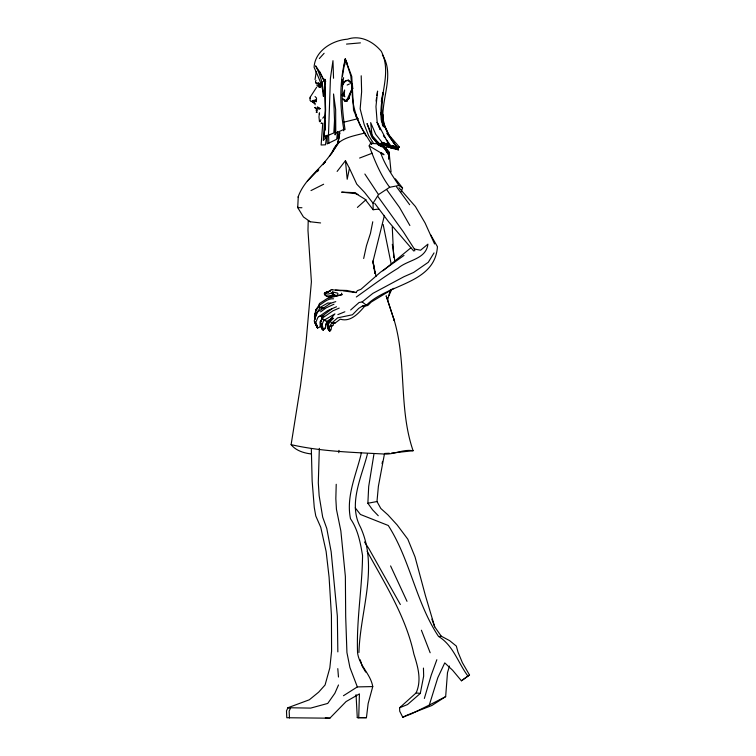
<?xml version="1.0" encoding="UTF-8"?>
<svg xmlns="http://www.w3.org/2000/svg" width="756" height="756" viewBox="0 0 756 756"><rect width="100%" height="100%" fill="white"/><g stroke="black" fill="none" stroke-linecap="round" stroke-linejoin="round"><path stroke-width="1.13" d="M361.292 452.674L360.914 454.942C355.745 475.637 346.012 496.975 350.491 518.748C357.985 529.606 360.414 542.789 362.549 555.556C362.2 588.045 356.331 620.194 357.56 652.749C359.232 665.79 370.61 673.908 372.755 686.58L368.144 703.562L366.433 717.699L358.722 717.756L359.431 693.895L346.097 701.559L329.843 718.2L286.789 717.737L286.486 710.905L287.932 707.729L309.327 699.791L318.645 692.175L325.071 685.002L329.824 667.907L331.582 651.124L331.421 615.204L329.077 577.055L326.129 551.502L320.761 527.319L315.772 515.961L314.26 507.38L312.152 481.024L311.33 448.951M324.305 293.895L328.709 291.315L330.145 291.315C328.747 291.183 322.443 292.818 325.467 294.339L324.305 293.791L325.203 295.464L329.077 297.099L333.15 296.172M335.777 133.065L335.655 109.611L333.547 93.98L335.069 134.87L335.777 133.065L343.81 129.456L345.048 129.597C342.459 112.464 340.795 94.869 343.611 77.66M327.263 135.173L327.187 143.914L336.685 139.265L337.545 131.45M378.265 515.743L372.547 509.799L367.87 503.26L368.692 486.524L373.908 454.337M325.732 81.327L324.768 79.285L325.59 109.998L324.239 137.157L328.473 135.239L330.429 78.114L332.971 60.669L333.538 78.255M319.325 448.346L318.304 482.744L319.145 495.709L322.68 517.095L326.781 528.472L331.166 551.823L337.346 616.121L337.847 651.889M336.222 484.284L335.834 498.658L336.439 509.308L340.861 530.995L345.369 576.412L345.69 616.754L346.928 652.532L349.924 667.501L357.342 686.911L372.755 686.58M315.762 313.003L314.685 317.189M322.765 123.124L321.12 145.001L325.496 144.802L326.696 135.466M342.137 84.209L342.345 79.493M336.514 306.756L332.149 308.637L322.094 316.235L321.376 320.279L320.572 320.941L320.544 325.874L322.869 329.881L325.496 328.123L325.959 323.71L327.121 322.812L328.387 320.043M325.647 326.346L325.741 324.286M298.233 197.477L298.27 196.551C304.885 178.104 323.105 167.681 332.753 150.907C338.234 137.696 352.882 136.354 364.883 132.952M298.27 196.551L297.722 207.607L303.44 216.944L310.272 221.763L320.591 222.944M319.495 112.71L318.966 116.878L319.467 121.612L320.421 121.508M334.511 120.44L333.821 132.952L328.473 135.239M322.377 317.605L321.073 321.158L320.015 321.754L320.194 326.101C319.684 328.643 315.299 327.452 317.246 326.261M317.227 326.942L317.737 327.641L317.019 327.48L316.981 326.318M320.544 325.874L321.035 323.7M388.641 158.911L389.094 152.287L384.908 147.382M388.593 158.94L389.094 152.287L384.861 147.533M406.841 715.204L431.837 705.509L445.662 696.616L447.486 672.67L449.489 666.027M326.063 292.459L328.69 291.74L324.626 293.271M346.957 99.348L348.809 98.79L349.952 93.867L352.74 88.509L352.457 85.22L350.954 82.234L348.582 80.183L345.681 80.637L343.678 82.234L342.043 86.004M344.802 64.893L345.275 59.053L344.509 59.781M315.271 317.87L315.139 313.589L314.42 316.471M338.782 452.702L339.019 450.387M358.939 652.513C360.111 610.857 378.841 567.435 360.499 527.206C347.845 504.016 361.774 476.819 367.463 453.789M339.198 133.15L338.083 142.903L339.784 132.735L337.809 143.281L331.941 152.797M297.798 206.983L297.722 207.607L301.937 207.739M341.514 293.177L341.995 294.632L327.235 298.525L319.542 303.468L318.304 307.333L315.535 311.274L314.827 314.42M317.907 108.666L316.14 108.826L314.789 107.541L315.507 107.38M367.18 551.341C385.201 584.19 405.972 617 413.863 654.016C417.841 666.688 421.895 679.994 416.121 692.912L399.622 707.748L399.697 711.169L402.778 717.264L411.793 713.683L429.304 705.055L437.809 677.697L444.755 662.889L452.598 670.241L461.415 680.787L469.514 674.985L462.37 662.662L458.004 652.116L456.34 646.087L449.622 640.644L441.268 636.193L434.709 626.837L425.392 595.492L415.044 556.945L407.805 539.17L397.08 524.872L387.932 514.874L380.816 508.486L376.979 501.53L378.387 486.297L384.426 454.101M315.054 79.569L316.254 71.565M332.149 308.637L327.622 310.612L317.907 317.388L315.639 322.821L315.743 325.335M319.542 303.468L319.363 304.744L315.942 309.601L315.535 311.274L316.528 314.042L315.299 317.69M345.105 99.896L344.916 101.191L347.032 101.143L348.913 97.562M314.827 318.994L314.761 315.63M376.072 101.096L376.573 97.76M376.913 95.539L377.584 91.098L375.959 106.596L377.178 122.311L389.775 146.258L387.299 142.478M322.472 316.603L320.487 322.897L322.056 324.626L323.492 329.852L321.886 328.869M342.496 75.95L345.275 59.053L347.562 64.166M311.274 453.95C303.874 453.099 295.889 450.652 291.117 444.66L300.519 385.711L306.095 341.797L311.406 281.742L307.975 230.344L308.212 220.856L310.272 221.763M316.244 108.24L316.14 108.826L316.518 108.514M315.639 322.821L317.945 327.745L317.312 327.726L315.016 323.275L314.203 320.837L314.912 319.23M316.282 101.673L315.328 100.142L314.09 102.164L311.737 101.342L314.827 100.709L316.282 101.673L316.528 98.053L315.054 96.551M389.444 144.67L382.243 142.601L379.493 144.075L372.009 135.277L367.038 123.568L371.158 135.57L377.253 143.716L371.262 143.498L371.65 144.311L360.329 125.959L353.553 110.225L351.767 76.498L345.275 59.053C339.52 82.102 339.699 106.161 343.81 129.456M381.308 101.38L382.961 92.619L381.846 108.146L382.385 124.712M322.056 324.626L323.7 320.45L334.908 313.882L329.635 320.005L327.291 323.974L328.425 327.83M399.622 707.748L407.512 704.564L420.289 693.432L423.662 676.119L423.445 668.077M372.765 221.763L370.459 233.368L366.462 245.738L363.674 258.495M382.073 463.664L382.527 461.377M345.445 160.688L349.433 168.267L347.202 179.257L345.445 160.688L337.129 171.423M343.054 94.103L344.623 90.011L344.263 95.086L344.859 96.749L341.977 95.294L343.054 94.103L344.263 95.086L341.977 95.294M322.595 316.367L322.198 318.229L323.974 320.468M315.044 315.517L315.337 314.156M310.045 98.393L310.338 97.08M333.557 298.8C327.915 298.195 323.804 302.655 319.297 305.263L319.788 308.524L316.358 313.258M315.016 323.275L315.309 321.99L317.35 327.65M390.389 289.718L387.497 300.548M315.139 314.364L314.883 318.928M384.426 215.394L373.048 261.198L374.305 269.004M314.723 318.541L314.515 317.284M319.467 121.612L320.903 119.741M424.352 698.449L431.213 675.202L436.845 659.723M348.809 98.79L350.784 92.232M322.576 81.761L321.754 84.464L321.111 84.87L319.693 84.133L320.865 84.596M328.86 329.238L328 327.282L329.899 330.882L329.106 326.866L332.205 322.67L333.972 322.925L332.838 325.524L331.591 326.091L331.119 329.446L329.899 330.882L327.641 326.942L329.153 330.75L328.614 330.287L327.877 326.29M401.181 191.835L402.57 187.942L395.388 178.841M351.2 91.192L352.419 88.083L352.74 88.509L351.663 86.685M334.634 294.868L334.161 295.946L328.605 297.155L325.089 294.868M338.499 684.983L334.851 693.309L327.735 703.43L310.669 708.098L287.932 707.729L290.143 707.673M389 295.53L391.778 289.264M327.802 327.858L327.839 326.601M290.587 707.928L289.151 711.103L289.472 717.935M318.248 108.751L320.166 108.562L318.938 108.996M342.317 84.918L345.473 81.157L348.582 80.183M321.366 122.803L321.054 123.389L322.047 123.493M402.57 187.942L398.894 185.485L389.661 187.271C380.381 174.938 374.503 160.045 369.164 145.908L371.12 142.156M316.641 87.223L310.206 97.137L310.017 100.321L311.103 101.616M344.33 99.584L342.761 98.951L344.916 101.191L346.409 100.926L352.164 88.603L351.946 85.248L350.51 82.688L348.072 80.599M434.02 252.91L428.283 262.294L413.57 272.481L403.931 276.715L372.906 293.356L362.171 301.909L359.072 302.504L350.671 309.969M378.69 209.072L373.143 209.733L373.058 203.184L378.501 194.604L389.661 187.271M332.838 325.524L329.106 326.866L327.735 325.515L330.032 321.536L333.594 318.219M319.996 87.327L319.693 85.173M332.659 151.786L339.217 141.996M325.297 293.678L324.437 293.611L325.675 293.621C324.711 292.298 323.795 294.245 325.467 294.339M317.34 110.65L316.188 112.228L317.227 112.398M325.486 161.472L324.107 163.287L325.524 161.538M329.625 156.048L332.385 152.438M319.722 87.242L320.657 84.578L320.175 86.562M326.479 293.867L328.491 294.008L331.903 292.941L332.649 291.977L337.592 293.12L338.036 294.15L336.571 295.917M322.755 118.182L324.381 116.235M322.831 164.732L325.571 161.444M315.488 81.109L316.055 80.457M324.617 293.375L326.261 292.251M314.827 100.709L315.328 100.142L311.737 101.342M319.334 58.552L324.116 53.279M393.942 288.31L371.243 302.041L367.794 305.462L364.827 306.114C358.656 313.154 350.765 322.415 340.295 319.174L335.22 322.973L333.972 322.925M319.854 87.271L320.667 86.382M335.22 322.973L332.205 322.67L337.62 317.86L352.428 314.77L358.75 308.363L362.389 306.104L366.386 305.226C387.724 283.623 434.936 284.058 437.44 246.692L430.476 234.53M320.015 83.453L320.535 82.905M307.38 181.156L318.503 169.665M341.268 290.739L331.27 289.652L329.058 291.655L329.663 291.325M357.399 207.418L366.102 199.622M383.273 142.44L387.176 144.651L386.042 145.643L382.045 143.479M382.952 270.79L410.867 247.836M461.415 680.787L469.514 674.985M356.322 296.985C370.119 287.299 383.528 276.989 398.015 268.267C407.786 259.686 426.015 259.591 427.934 244.131L420.601 250.217L414.364 249.026L403.477 232.035L377.896 196.484M320.591 311.888L326.176 307.853L334.001 304.205M332.593 317.983L327.339 321.725L324.078 320.327L322.198 318.229L332.923 310.82L339.217 308.079M315.139 104.772L314.609 102.92L314.184 103.213L314.978 103.298L313.23 102.495L314.09 102.164M404.006 255.424L380.476 272.207L360.895 289.34L357.456 290.606L356.019 292.477L346.938 290.474L335.513 290.096M317.18 109.667L316.093 110.385L316.584 110.896M343.46 695.728L357.342 686.911M335.777 301.644L330.722 303.194L317.794 311.841L314.515 318.626L314.77 319.429M323.851 308.41L320.015 307.503L327.802 302.995L330.722 303.194M330.741 330.221L329.569 330.892M316.622 99.82L315.346 100.548L313.343 100.359M328.841 328.954L327.924 327.499M429.304 705.055L445.662 696.616M402.778 717.264L405.83 715.724M311 190.578L323.644 184.228M322.869 329.881C322.16 325.26 321.073 329.323 323.492 329.852M347.146 85.041L349.461 83.963M316.235 325.023L315.45 323.502M396.938 148.214L399.442 147.155L389 135.069L383.651 123.53L382.886 114.364M337.847 314.628L344.849 311.774M328.737 329.909L329.096 330.363M359.61 158.051L372.217 153.213M326.214 292.506L328.51 291.665M329.002 328.869L329.436 328.737M320.96 326.034L321.81 327.386L322.481 327.235M343.555 122.245L358.287 118.588M337.573 295.7L341.995 294.632M382.082 143.81L383.963 147.902L389.349 146.636M327.717 296.172L332.81 295.02L333.689 296.05M367.87 503.26L376.979 501.53M316.773 324.863L316.424 324.938M393.725 318.767L394.33 320.695C406.813 363.135 398.573 408.59 413.097 450.727L391.532 453.08M315.356 316.197L315.063 314.751M386.826 133.302L397.902 148.507L395.142 148.923L393.328 145.974M333.094 293.98L332.649 291.977L333.065 294.698L333.831 295.747L334.861 295.596M397.023 148.658L394.755 148.932L393.092 145.946M397.561 147.354L399.442 147.155M346.522 44.094L360.432 42.875M439.897 636.316L441.268 636.193M384.757 453.468L389.264 453.241M319.136 108.562L320.138 108.533M319.013 316.377L324.4 316.197M323.7 320.45L325.893 320.374M314.401 102.476L313.23 102.495L314.609 102.92M383.821 147.174L385.475 147.155M356.048 694.641L357.276 717.576L366.433 717.699M362.389 306.104L364.827 306.114M385.711 143.659L393.555 147.817L390.795 147.751L387.091 145.417M355.707 192.704L341.618 192.147L355.925 193.64L358.004 194.453M314.789 107.541L316.216 108.089M413.097 450.727C403.137 448.979 394.065 454.753 384.029 454.025C352.986 452.334 321.527 451.578 291.117 444.66M325.307 717.86L329.843 718.2M334.048 323.474L331.591 323.181L329.635 320.005M357.276 717.576L358.722 717.756M416.121 692.912L420.289 693.432M320.015 307.503L324.57 308.117M379.692 143.517L387.176 144.651M331.27 289.652L332.101 289.784M319.117 113.91L319.627 113.995M393.555 147.817L388.376 146.881L382.697 142.941M316.632 326.97L316.537 325.864L316.972 327.442L317.945 327.745M316.915 85.437L319.344 87.394L317.454 83.273L317.832 82.848L319.873 83.982L318.323 83.028M356.369 292.638L342.903 290.833M329.899 330.882L329.446 330.92M333.065 294.698L336.996 295.728M317.7 107.834L319.741 108.42M324.702 293.319L325.675 293.621M333.831 295.747L335.9 296.409M312.077 101.682L313.627 102.211M346.409 100.926L347.032 101.143M382.356 54.923C393.016 71.357 384.766 91.382 383.235 109.233C380.967 124.22 389.16 137.337 398.157 148.526L398.251 149.915L394.698 148.478L392.704 145.643M397.902 148.507L390.436 145.275L386.231 139.567M317.388 106.851L320.09 108.628M378.652 144.812L385.74 148.223L379.833 144.954M379.068 144.765L386.146 148.081L381.308 145.71M392.591 148.119L382.338 143.309L391.06 148.119L392.855 147.93L391.343 147.911L387.658 145.398M381.525 146.002L385.673 147.987L381.789 145.634M381.033 143.857L383.859 145.228M377.962 144.727L381.685 146.692L376.819 143.517M385.522 144.198L393.706 148.752M387.176 145.426L389.208 146.579M369.164 145.908L384.001 154.734L381.553 152.835L380.778 153.014C384.672 164.666 392.184 175.175 398.894 185.485M355.925 193.64L364.968 199.187L373.143 209.733M373.18 138.641L378.756 142.818M371.98 137.176L376.308 140.569L377.405 143.914M362.171 301.909L366.386 305.226M321.196 327.66L320.998 326.195L322.047 327.31M319.646 83.973L320.1 84.474M413.712 251.001L388.603 221.763L374.749 203.373M322.585 329.191L323.133 329.814M398.979 187.705L415.46 206.586L425.07 222.954L434.568 243.952M322.585 328.992L323.256 329.767L322.15 328.633M394.434 144.009L398.157 148.526M382.243 142.601L375.751 134.37L370.667 122.604L372.009 135.277M355.235 507.871L360.442 514.477L388.272 525.496C410.291 559.894 415.876 602.409 438.527 636.439C453.203 645.265 458.051 662.776 467.784 675.883M373.058 203.184L364.562 192.374L356.766 184.152L349.433 168.267M317.227 327.159L317.633 327.707M384.908 147.354L388.272 151.861L388.575 154.715L381.468 143.857M383.434 135.768L384.832 137.668M396.522 186.817L409.667 204.725M386.59 189.501L399.527 207.446L409.875 225.505M320.998 326.195L322.547 328.69M325.543 83.51L319.779 71.99L315.592 65.838C320.591 75.203 323.492 85.674 323.417 96.333C323.048 85.872 318.011 76.583 314.09 67.265C314.95 50.869 332.385 40.229 347.486 39.199C360.338 34.776 373.105 41.467 381.308 51.313C392.666 73.88 377.603 98.186 381.591 121.858M378.501 194.604L364.865 174.022M364.477 541.948L368.862 548.62L400.349 604.526M373.53 143.404L368.607 135.655L364.175 124.494L360.158 108.845L361.633 91.797L361.207 75.78M398.251 149.915L388.282 134.181L382.734 122.67L383.33 126.157M381.685 143.744L388.575 154.715M365.668 672.056L362.256 666.301L360.234 659.771M316.547 326.327L317.312 327.726M315.828 82.659L316.584 83.954L315.649 81.818M366.424 136.382C357.796 122.302 351.88 106.776 352.201 90.087M319.779 71.99L325.203 83.292M323.54 80.221L325.316 83.944M390.587 565.923L407.002 601.322M380.381 129.626L377.093 122.359L380.164 129.692M331.903 292.941L332.81 295.02M421.404 630.22L430.164 652.759M321.234 326.375L321.782 327.858M321.933 328.189L322.292 329.162L322.207 328.236M431.893 619.183L434.709 626.837M383.396 126.81L381.449 119.202M345.275 59.053L350.784 75.723L351.653 84.559M316.925 326.403L317.303 327.622M327.291 323.974L327.735 325.515M328.085 327.981L328.51 329.455M316.679 326.233L316.925 327.112M383.037 144.509L383.963 147.902M328.898 329.843L329.087 330.533M414.364 249.026L414.808 250.869M391.287 264.505L383.16 224.475M320.572 320.941L320.742 321.716M376.072 276.337L372.803 261.028L374.929 273.407M318.9 84.634L319.07 85.57M315.942 309.601L316.14 310.669M389.094 152.287L391.069 172.018M374.664 271.234L375.023 273.464M343.432 128.756L343.763 130.826M328.132 328.18L328 327.282L328.18 329.314M392.317 244.349L394.878 261.453M324.551 327.991L324.683 329.021M380.618 112.455L380.892 114.704M355.944 114.704L356.189 117M337.79 668.625L338.471 677.036M393.725 257.531L392.251 226.885M328.51 134.218L328.879 143.328M325.26 121.073L325.449 130.032M325.562 135.636L325.609 137.875L323.332 140.484L325.203 110.641L324.768 79.285M327.102 321.243L327.121 322.812M337.8 132.394L337.837 138.745M318.673 169.835L317.255 171.64L318.673 169.816M386.977 298.185L386.155 295.804L394.33 320.695L386.977 298.185"/></g></svg>
